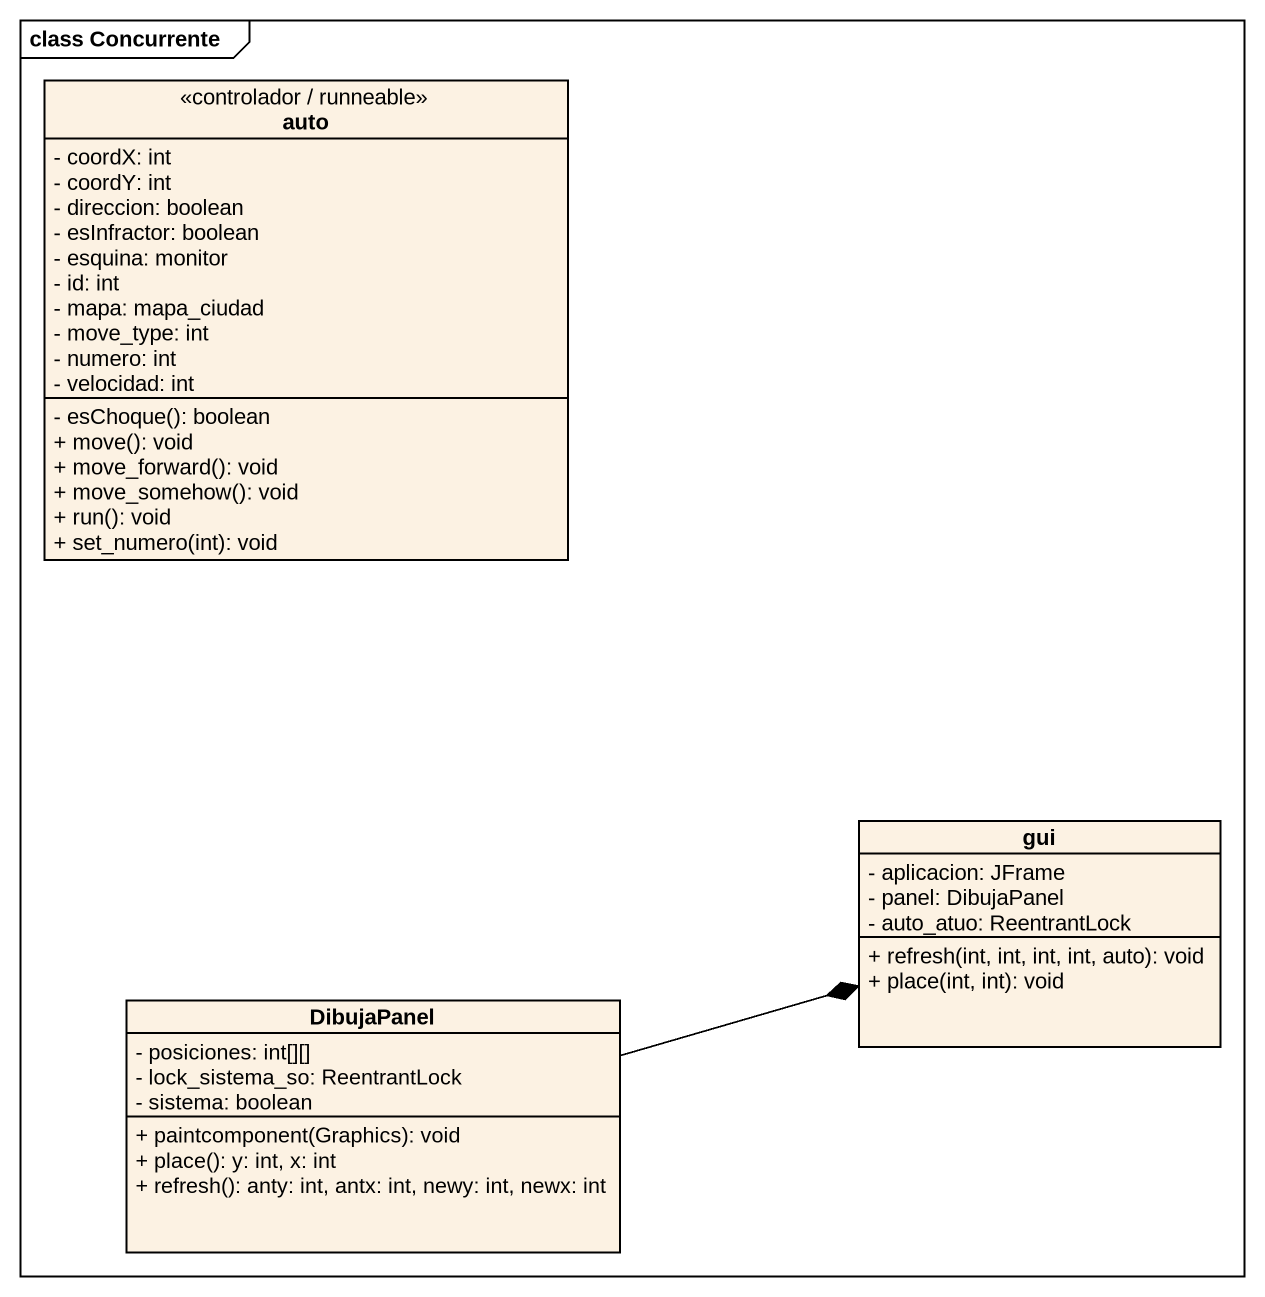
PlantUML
@startuml
mainframe class Concurrente
hide circle
hide empty members
skinparam classAttributeIconSize 0
class auto <<controlador / runneable>> {
  - coordX: int
  - coordY: int
  - direccion: boolean
  - esInfractor: boolean
  - esquina: monitor
  - id: int
  - mapa: mapa_ciudad
  - move_type: int
  - numero: int
  - velocidad: int
  - esChoque(): boolean
  + move(): void
  + move_forward(): void
  + move_somehow(): void
  + run(): void
  + set_numero(int): void
}
class gui {
  - aplicacion: JFrame
  - panel: DibujaPanel
  - auto_atuo: ReentrantLock
  + refresh(int, int, int, int, auto): void
  + place(int, int): void
}
class DibujaPanel {
  - posiciones: int[][]
  - lock_sistema_so: ReentrantLock
  - sistema: boolean
  + paintcomponent(Graphics): void
  + place(): y: int, x: int
  + refresh(): anty: int, antx: int, newy: int, newx: int
}
DibujaPanel -right-* gui
@enduml
